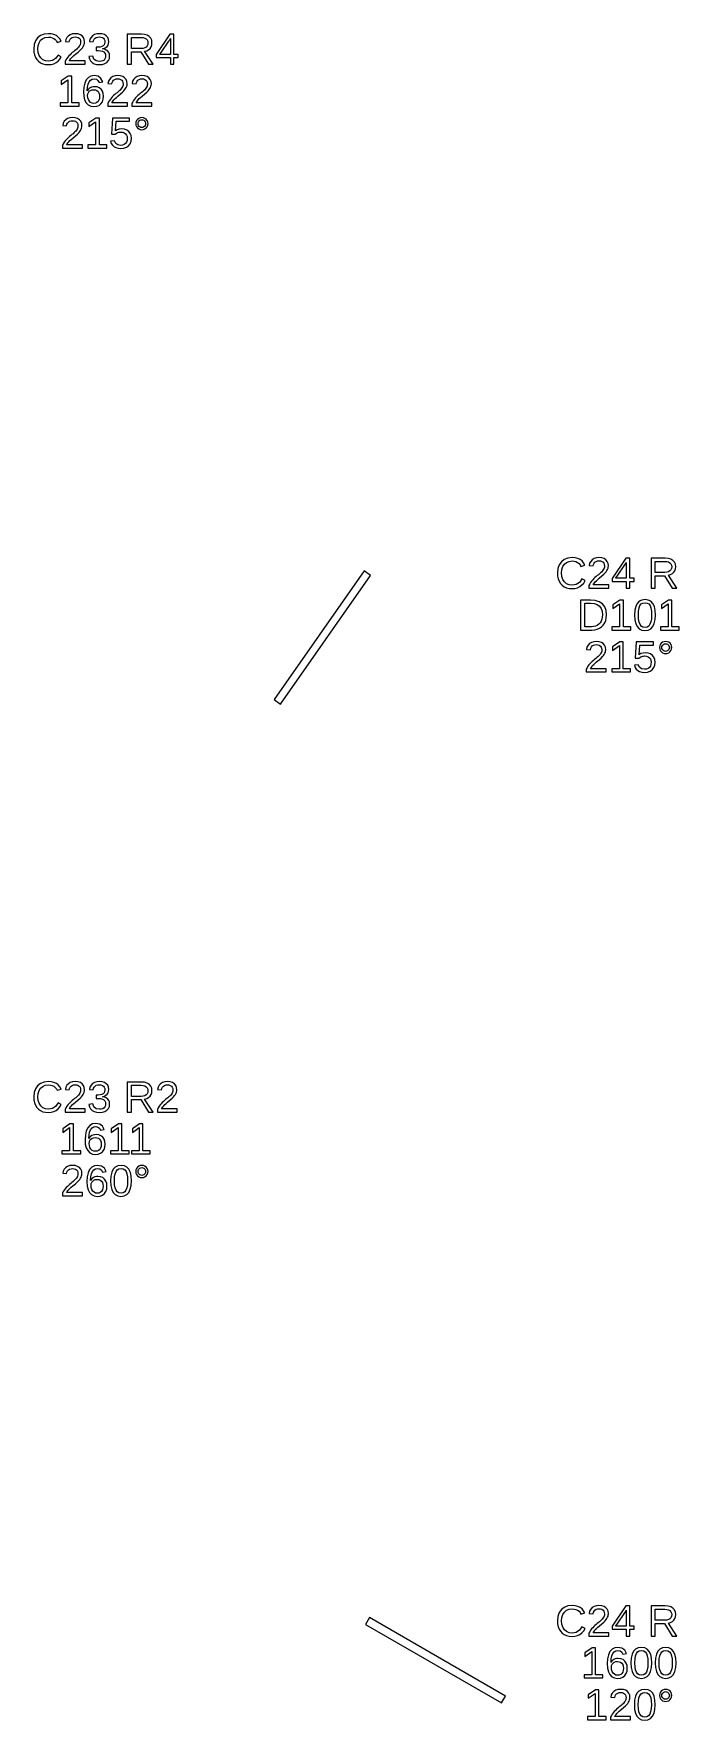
# Model space of a CAD drawing. Extents: x 195 to 2890, y 70 to 1529.
# Drawn here: x 2460.3 to 2583.6, y 81.1 to 402.9 of the extents above; entities that cross this region are included whole.
import ezdxf

# ---------------------------------------------------------------- set-up
doc = ezdxf.new("R2010")
doc.units = 0
doc.layers.get('0').update_dxf_attribs({"linetype": 'CONTINUOUS'})

msp = doc.modelspace()

# ---------------------------------------------------------------- linework, layer by layer
for points in [[(2463.63, 397.093), (2464.13, 397.222), (2464.58, 397.437), (2464.97, 397.734), (2465.3, 398.109), (2465.57, 398.564), (2464.94, 398.881), (2464.47, 398.219), (2463.86, 397.821), (2463.13, 397.689), (2462.54, 397.76), (2462.05, 397.974), (2461.64, 398.33), (2461.33, 398.803), (2461.15, 399.368), (2461.08, 400.024), (2461.14, 400.685), (2461.32, 401.244), (2461.61, 401.703), (2462.01, 402.043), (2462.51, 402.247), (2463.09, 402.315), (2463.48, 402.286), (2463.83, 402.198), (2464.14, 402.051), (2464.41, 401.848), (2464.62, 401.593), (2464.78, 401.286), (2465.52, 401.53), (2465.29, 401.961), (2464.99, 402.315), (2464.62, 402.592), (2464.17, 402.791), (2463.66, 402.91), (2463.09, 402.95), (2462.28, 402.863), (2461.59, 402.604), (2461.04, 402.173), (2460.62, 401.589), (2460.38, 400.873), (2460.3, 400.024), (2460.33, 399.441), (2460.44, 398.913), (2460.63, 398.44), (2460.88, 398.028), (2461.2, 397.685), (2461.59, 397.41), (2462.04, 397.21), (2462.54, 397.09), (2463.09, 397.05)], [(2470.11, 397.754), (2467.12, 397.754), (2467.21, 397.946), (2467.35, 398.144), (2467.51, 398.346), (2467.72, 398.559), (2467.97, 398.789), (2468.26, 399.036), (2468.76, 399.457), (2469.15, 399.797), (2469.41, 400.057), (2469.59, 400.277), (2469.75, 400.496), (2469.86, 400.716), (2469.95, 400.936), (2470, 401.157), (2470.02, 401.379), (2469.96, 401.843), (2469.81, 402.23), (2469.55, 402.541), (2469.2, 402.768), (2468.75, 402.904), (2468.22, 402.95), (2467.72, 402.905), (2467.29, 402.769), (2466.93, 402.543), (2466.64, 402.24), (2466.44, 401.876), (2466.34, 401.448), (2467.09, 401.379), (2467.15, 401.663), (2467.27, 401.901), (2467.45, 402.093), (2467.67, 402.235), (2467.92, 402.319), (2468.22, 402.348), (2468.52, 402.319), (2468.78, 402.232), (2468.99, 402.087), (2469.14, 401.89), (2469.23, 401.646), (2469.26, 401.355), (2469.25, 401.13), (2469.19, 400.921), (2469.1, 400.728), (2468.98, 400.547), (2468.84, 400.37), (2468.68, 400.199), (2468.5, 400.031), (2468.31, 399.863), (2468.1, 399.695), (2467.88, 399.522), (2467.66, 399.34), (2467.44, 399.148), (2467.23, 398.943), (2467.02, 398.724), (2466.82, 398.488), (2466.63, 398.233), (2466.46, 397.953), (2466.31, 397.648), (2466.31, 397.132), (2470.11, 397.132)], [(2473.42, 397.099), (2473.9, 397.244), (2474.29, 397.486), (2474.57, 397.816), (2474.74, 398.225), (2474.79, 398.714), (2474.75, 399.06), (2474.63, 399.363), (2474.44, 399.626), (2474.16, 399.835), (2473.83, 399.978), (2473.43, 400.057), (2473.43, 400.073), (2473.79, 400.179), (2474.09, 400.335), (2474.33, 400.539), (2474.5, 400.791), (2474.6, 401.089), (2474.63, 401.432), (2474.58, 401.875), (2474.42, 402.247), (2474.16, 402.549), (2473.8, 402.772), (2473.35, 402.905), (2472.82, 402.95), (2472.32, 402.906), (2471.89, 402.774), (2471.52, 402.555), (2471.24, 402.258), (2471.04, 401.892), (2470.94, 401.457), (2471.68, 401.4), (2471.74, 401.678), (2471.85, 401.911), (2472.02, 402.099), (2472.24, 402.237), (2472.51, 402.32), (2472.81, 402.348), (2473.13, 402.318), (2473.4, 402.229), (2473.61, 402.081), (2473.76, 401.882), (2473.85, 401.64), (2473.88, 401.355), (2473.84, 401.068), (2473.73, 400.826), (2473.55, 400.629), (2473.3, 400.483), (2472.99, 400.395), (2472.62, 400.366), (2472.22, 400.366), (2472.22, 399.731), (2472.63, 399.731), (2473.05, 399.702), (2473.4, 399.615), (2473.67, 399.469), (2473.87, 399.271), (2473.99, 399.028), (2474.03, 398.739), (2474, 398.41), (2473.89, 398.14), (2473.72, 397.929), (2473.48, 397.778), (2473.19, 397.687), (2472.85, 397.656), (2472.22, 397.769), (2471.8, 398.108), (2471.6, 398.674), (2470.84, 398.604), (2470.95, 398.134), (2471.16, 397.746), (2471.46, 397.443), (2471.84, 397.225), (2472.31, 397.094), (2472.85, 397.05)], [(2478.94, 399.512), (2480.72, 399.512), (2482.21, 397.132), (2483.11, 397.132), (2481.48, 399.601), (2481.88, 399.713), (2482.23, 399.896), (2482.51, 400.151), (2482.71, 400.463), (2482.84, 400.821), (2482.88, 401.225), (2482.82, 401.702), (2482.64, 402.104), (2482.35, 402.431), (2481.95, 402.672), (2481.45, 402.816), (2480.86, 402.864), (2478.16, 402.864), (2478.16, 397.132), (2478.94, 397.132)], [(2487.08, 398.429), (2487.88, 398.429), (2487.88, 399.007), (2487.08, 399.007), (2487.08, 402.864), (2486.31, 402.864), (2483.68, 398.999), (2483.68, 398.429), (2486.39, 398.429), (2486.39, 397.132), (2487.08, 397.132)], [(2478.94, 400.126), (2478.94, 402.242), (2480.78, 402.242), (2481.17, 402.213), (2481.5, 402.125), (2481.76, 401.979), (2481.95, 401.778), (2482.06, 401.524), (2482.1, 401.217), (2482.06, 400.898), (2481.95, 400.63), (2481.76, 400.413), (2481.51, 400.254), (2481.19, 400.158), (2480.81, 400.126)], [(2484.36, 399.007), (2484.42, 399.089), (2484.64, 399.39), (2486.11, 401.554), (2486.15, 401.618), (2486.21, 401.708), (2486.27, 401.823), (2486.33, 401.932), (2486.37, 402.004), (2486.39, 402.038), (2486.39, 399.007)], [(2468.96, 389.754), (2467.56, 389.754), (2467.56, 394.864), (2466.89, 394.864), (2465.53, 393.933), (2465.53, 393.241), (2466.83, 394.165), (2466.83, 389.754), (2465.37, 389.754), (2465.37, 389.132), (2468.96, 389.132)], [(2472.32, 389.108), (2472.77, 389.283), (2473.14, 389.575), (2473.41, 389.967), (2473.58, 390.445), (2473.63, 391.007), (2473.58, 391.528), (2473.43, 391.973), (2473.17, 392.342), (2472.82, 392.618), (2472.4, 392.783), (2471.91, 392.838), (2471.61, 392.817), (2471.33, 392.752), (2471.08, 392.645), (2470.86, 392.496), (2470.67, 392.309), (2470.52, 392.081), (2470.56, 392.761), (2470.67, 393.325), (2470.86, 393.772), (2471.12, 394.096), (2471.44, 394.291), (2471.83, 394.356), (2472.26, 394.278), (2472.57, 394.045), (2472.78, 393.656), (2473.47, 393.782), (2473.14, 394.431), (2472.6, 394.82), (2471.84, 394.95), (2471.23, 394.861), (2470.73, 394.595), (2470.32, 394.152), (2470.03, 393.544), (2469.85, 392.782), (2469.79, 391.866), (2469.85, 391.022), (2470.02, 390.323), (2470.3, 389.77), (2470.69, 389.37), (2471.19, 389.13), (2471.78, 389.05)], [(2478.22, 389.754), (2475.22, 389.754), (2475.32, 389.946), (2475.46, 390.144), (2475.62, 390.346), (2475.83, 390.559), (2476.08, 390.789), (2476.37, 391.036), (2476.87, 391.457), (2477.26, 391.797), (2477.52, 392.057), (2477.7, 392.277), (2477.85, 392.496), (2477.97, 392.716), (2478.06, 392.936), (2478.11, 393.157), (2478.13, 393.379), (2478.07, 393.843), (2477.92, 394.23), (2477.66, 394.541), (2477.3, 394.768), (2476.86, 394.904), (2476.33, 394.95), (2475.83, 394.905), (2475.4, 394.769), (2475.04, 394.543), (2474.75, 394.24), (2474.55, 393.876), (2474.45, 393.448), (2475.2, 393.379), (2475.26, 393.663), (2475.38, 393.901), (2475.56, 394.093), (2475.78, 394.235), (2476.03, 394.319), (2476.33, 394.348), (2476.63, 394.319), (2476.89, 394.232), (2477.1, 394.087), (2477.25, 393.89), (2477.34, 393.646), (2477.37, 393.355), (2477.36, 393.13), (2477.3, 392.921), (2477.21, 392.728), (2477.09, 392.547), (2476.95, 392.37), (2476.79, 392.199), (2476.61, 392.031), (2476.42, 391.863), (2476.21, 391.695), (2475.99, 391.522), (2475.77, 391.34), (2475.55, 391.148), (2475.34, 390.943), (2475.13, 390.724), (2474.93, 390.488), (2474.74, 390.233), (2474.57, 389.953), (2474.42, 389.648), (2474.42, 389.132), (2478.22, 389.132)], [(2482.85, 389.754), (2479.86, 389.754), (2479.96, 389.946), (2480.09, 390.144), (2480.26, 390.346), (2480.46, 390.559), (2480.71, 390.789), (2481, 391.036), (2481.51, 391.457), (2481.89, 391.797), (2482.15, 392.057), (2482.34, 392.277), (2482.49, 392.496), (2482.61, 392.716), (2482.69, 392.936), (2482.74, 393.157), (2482.76, 393.379), (2482.71, 393.843), (2482.55, 394.23), (2482.29, 394.541), (2481.94, 394.768), (2481.5, 394.904), (2480.96, 394.95), (2480.47, 394.905), (2480.04, 394.769), (2479.67, 394.543), (2479.38, 394.24), (2479.19, 393.876), (2479.09, 393.448), (2479.83, 393.379), (2479.9, 393.663), (2480.02, 393.901), (2480.19, 394.093), (2480.41, 394.235), (2480.67, 394.319), (2480.96, 394.348), (2481.27, 394.319), (2481.52, 394.232), (2481.73, 394.087), (2481.88, 393.89), (2481.98, 393.646), (2482.01, 393.355), (2481.99, 393.13), (2481.94, 392.921), (2481.85, 392.728), (2481.73, 392.547), (2481.59, 392.37), (2481.43, 392.199), (2481.25, 392.031), (2481.05, 391.863), (2480.84, 391.695), (2480.63, 391.522), (2480.41, 391.34), (2480.19, 391.148), (2479.97, 390.943), (2479.76, 390.724), (2479.56, 390.488), (2479.37, 390.233), (2479.2, 389.953), (2479.05, 389.648), (2479.05, 389.132), (2482.85, 389.132)], [(2471.44, 389.687), (2471.16, 389.828), (2470.92, 390.063), (2470.74, 390.372), (2470.63, 390.734), (2470.59, 391.15), (2470.63, 391.474), (2470.73, 391.749), (2470.91, 391.974), (2471.14, 392.14), (2471.41, 392.239), (2471.73, 392.273), (2472.07, 392.235), (2472.35, 392.122), (2472.58, 391.935), (2472.75, 391.678), (2472.86, 391.358), (2472.89, 390.975), (2472.86, 390.589), (2472.76, 390.263), (2472.59, 389.996), (2472.36, 389.798), (2472.09, 389.68), (2471.76, 389.64)], [(2469.6, 381.754), (2466.61, 381.754), (2466.71, 381.946), (2466.84, 382.144), (2467.01, 382.346), (2467.21, 382.559), (2467.46, 382.789), (2467.75, 383.036), (2468.26, 383.457), (2468.64, 383.797), (2468.9, 384.057), (2469.09, 384.277), (2469.24, 384.496), (2469.36, 384.716), (2469.44, 384.936), (2469.49, 385.157), (2469.51, 385.379), (2469.46, 385.843), (2469.3, 386.23), (2469.04, 386.541), (2468.69, 386.768), (2468.24, 386.904), (2467.71, 386.95), (2467.21, 386.905), (2466.78, 386.769), (2466.42, 386.543), (2466.13, 386.24), (2465.93, 385.876), (2465.83, 385.448), (2466.58, 385.379), (2466.65, 385.663), (2466.76, 385.901), (2466.94, 386.093), (2467.16, 386.235), (2467.42, 386.319), (2467.71, 386.348), (2468.01, 386.319), (2468.27, 386.232), (2468.48, 386.087), (2468.63, 385.89), (2468.72, 385.646), (2468.75, 385.355), (2468.74, 385.13), (2468.68, 384.921), (2468.59, 384.728), (2468.48, 384.547), (2468.34, 384.37), (2468.17, 384.199), (2467.99, 384.031), (2467.8, 383.863), (2467.59, 383.695), (2467.37, 383.522), (2467.16, 383.34), (2466.94, 383.148), (2466.72, 382.943), (2466.51, 382.724), (2466.31, 382.488), (2466.12, 382.233), (2465.95, 381.953), (2465.8, 381.648), (2465.8, 381.132), (2469.6, 381.132)], [(2474.24, 381.754), (2472.85, 381.754), (2472.85, 386.864), (2472.17, 386.864), (2470.82, 385.933), (2470.82, 385.241), (2472.11, 386.165), (2472.11, 381.754), (2470.65, 381.754), (2470.65, 381.132), (2474.24, 381.132)], [(2477.49, 381.108), (2477.99, 381.282), (2478.4, 381.571), (2478.7, 381.961), (2478.88, 382.437), (2478.94, 382.999), (2478.88, 383.497), (2478.71, 383.929), (2478.43, 384.293), (2478.06, 384.569), (2477.61, 384.734), (2477.08, 384.789), (2476.64, 384.749), (2476.24, 384.627), (2475.9, 384.423), (2476.01, 386.242), (2478.6, 386.242), (2478.6, 386.864), (2475.34, 386.864), (2475.15, 383.78), (2475.87, 383.78), (2476.04, 383.915), (2476.21, 384.021), (2476.38, 384.098), (2476.56, 384.15), (2476.74, 384.181), (2476.93, 384.191), (2477.29, 384.154), (2477.59, 384.043), (2477.84, 383.858), (2478.03, 383.612), (2478.14, 383.321), (2478.17, 382.983), (2478.14, 382.597), (2478.03, 382.271), (2477.84, 382.004), (2477.59, 381.806), (2477.28, 381.688), (2476.92, 381.648), (2476.36, 381.743), (2475.96, 382.026), (2475.73, 382.499), (2474.98, 382.413), (2475.11, 382.006), (2475.32, 381.668), (2475.61, 381.4), (2475.97, 381.206), (2476.4, 381.089), (2476.9, 381.05)], [(2481.25, 384.668), (2481.53, 384.781), (2481.77, 384.968), (2481.96, 385.21), (2482.08, 385.484), (2482.12, 385.79), (2482.08, 386.097), (2481.97, 386.371), (2481.78, 386.612), (2481.53, 386.8), (2481.26, 386.912), (2480.95, 386.95), (2480.64, 386.912), (2480.36, 386.798), (2480.12, 386.608), (2479.93, 386.365), (2479.82, 386.093), (2479.78, 385.79), (2479.82, 385.488), (2479.93, 385.215), (2480.13, 384.972), (2480.37, 384.783), (2480.64, 384.669), (2480.95, 384.631)], [(2480.76, 385.082), (2480.59, 385.154), (2480.44, 385.274), (2480.32, 385.427), (2480.25, 385.599), (2480.23, 385.79), (2480.25, 385.981), (2480.32, 386.154), (2480.44, 386.307), (2480.59, 386.427), (2480.76, 386.499), (2480.95, 386.523), (2481.14, 386.499), (2481.31, 386.429), (2481.46, 386.311), (2481.58, 386.159), (2481.65, 385.986), (2481.67, 385.79), (2481.65, 385.597), (2481.58, 385.424), (2481.46, 385.271), (2481.31, 385.153), (2481.14, 385.082), (2480.95, 385.058)], [(2563.63, 297.093), (2564.13, 297.222), (2564.58, 297.437), (2564.97, 297.734), (2565.3, 298.109), (2565.57, 298.564), (2564.94, 298.881), (2564.47, 298.219), (2563.86, 297.821), (2563.13, 297.689), (2562.54, 297.76), (2562.05, 297.974), (2561.64, 298.33), (2561.33, 298.803), (2561.15, 299.368), (2561.08, 300.024), (2561.14, 300.685), (2561.32, 301.244), (2561.61, 301.703), (2562.01, 302.043), (2562.51, 302.247), (2563.09, 302.315), (2563.48, 302.286), (2563.83, 302.198), (2564.14, 302.051), (2564.41, 301.848), (2564.62, 301.593), (2564.78, 301.286), (2565.52, 301.53), (2565.29, 301.961), (2564.99, 302.315), (2564.62, 302.592), (2564.17, 302.791), (2563.66, 302.91), (2563.09, 302.95), (2562.28, 302.863), (2561.59, 302.604), (2561.04, 302.173), (2560.62, 301.589), (2560.38, 300.873), (2560.3, 300.024), (2560.33, 299.441), (2560.44, 298.913), (2560.63, 298.44), (2560.88, 298.028), (2561.2, 297.685), (2561.59, 297.41), (2562.04, 297.21), (2562.54, 297.09), (2563.09, 297.05)], [(2570.11, 297.754), (2567.12, 297.754), (2567.21, 297.946), (2567.35, 298.144), (2567.51, 298.346), (2567.72, 298.559), (2567.97, 298.789), (2568.26, 299.036), (2568.76, 299.457), (2569.15, 299.797), (2569.41, 300.057), (2569.59, 300.277), (2569.75, 300.496), (2569.86, 300.716), (2569.95, 300.936), (2570, 301.157), (2570.02, 301.379), (2569.96, 301.843), (2569.81, 302.23), (2569.55, 302.541), (2569.2, 302.768), (2568.75, 302.904), (2568.22, 302.95), (2567.72, 302.905), (2567.29, 302.769), (2566.93, 302.543), (2566.64, 302.24), (2566.44, 301.876), (2566.34, 301.448), (2567.09, 301.379), (2567.15, 301.663), (2567.27, 301.901), (2567.45, 302.093), (2567.67, 302.235), (2567.92, 302.319), (2568.22, 302.348), (2568.52, 302.319), (2568.78, 302.232), (2568.99, 302.087), (2569.14, 301.89), (2569.23, 301.646), (2569.26, 301.355), (2569.25, 301.13), (2569.19, 300.921), (2569.1, 300.728), (2568.98, 300.547), (2568.84, 300.37), (2568.68, 300.199), (2568.5, 300.031), (2568.31, 299.863), (2568.1, 299.695), (2567.88, 299.522), (2567.66, 299.34), (2567.44, 299.148), (2567.23, 298.943), (2567.02, 298.724), (2566.82, 298.488), (2566.63, 298.233), (2566.46, 297.953), (2566.31, 297.648), (2566.31, 297.132), (2570.11, 297.132)], [(2574.11, 298.429), (2574.92, 298.429), (2574.92, 299.007), (2574.11, 299.007), (2574.11, 302.864), (2573.34, 302.864), (2570.72, 298.999), (2570.72, 298.429), (2573.42, 298.429), (2573.42, 297.132), (2574.11, 297.132)], [(2578.94, 299.512), (2580.72, 299.512), (2582.21, 297.132), (2583.11, 297.132), (2581.48, 299.601), (2581.88, 299.713), (2582.23, 299.896), (2582.51, 300.151), (2582.71, 300.463), (2582.84, 300.821), (2582.88, 301.225), (2582.82, 301.702), (2582.64, 302.104), (2582.35, 302.431), (2581.95, 302.672), (2581.45, 302.816), (2580.86, 302.864), (2578.16, 302.864), (2578.16, 297.132), (2578.94, 297.132)], [(2524.61, 299.57), (2523.39, 300.43), (2506.18, 275.856), (2507.41, 274.995)], [(2571.39, 299.007), (2571.46, 299.089), (2571.68, 299.39), (2573.15, 301.554), (2573.19, 301.618), (2573.24, 301.708), (2573.3, 301.823), (2573.36, 301.932), (2573.4, 302.004), (2573.42, 302.038), (2573.42, 299.007)], [(2578.94, 300.126), (2578.94, 302.242), (2580.78, 302.242), (2581.17, 302.213), (2581.5, 302.125), (2581.76, 301.979), (2581.95, 301.778), (2582.06, 301.524), (2582.1, 301.217), (2582.06, 300.898), (2581.95, 300.63), (2581.76, 300.413), (2581.51, 300.254), (2581.19, 300.158), (2580.81, 300.126)], [(2567.4, 289.171), (2567.89, 289.289), (2568.33, 289.485), (2568.72, 289.756), (2569.05, 290.096), (2569.31, 290.505), (2569.5, 290.973), (2569.62, 291.49), (2569.66, 292.057), (2569.57, 292.886), (2569.31, 293.579), (2568.87, 294.134), (2568.27, 294.54), (2567.52, 294.783), (2566.62, 294.864), (2564.72, 294.864), (2564.72, 289.132), (2566.87, 289.132)], [(2565.5, 289.754), (2565.5, 294.242), (2566.6, 294.242), (2567.28, 294.18), (2567.85, 293.993), (2568.29, 293.682), (2568.62, 293.253), (2568.81, 292.711), (2568.88, 292.057), (2568.85, 291.606), (2568.76, 291.196), (2568.62, 290.828), (2568.43, 290.508), (2568.18, 290.242), (2567.89, 290.031), (2567.55, 289.877), (2567.18, 289.785), (2566.78, 289.754)], [(2574.28, 289.754), (2572.89, 289.754), (2572.89, 294.864), (2572.21, 294.864), (2570.86, 293.933), (2570.86, 293.241), (2572.15, 294.165), (2572.15, 289.754), (2570.69, 289.754), (2570.69, 289.132), (2574.28, 289.132)], [(2577.6, 289.134), (2578.1, 289.387), (2578.49, 289.807), (2578.78, 290.387), (2578.94, 291.118), (2579, 292), (2578.95, 292.894), (2578.79, 293.629), (2578.52, 294.205), (2578.14, 294.619), (2577.64, 294.867), (2577.02, 294.95), (2576.39, 294.868), (2575.88, 294.623), (2575.5, 294.213), (2575.23, 293.64), (2575.07, 292.902), (2575.02, 292), (2575.07, 291.114), (2575.24, 290.382), (2575.51, 289.803), (2575.9, 289.385), (2576.39, 289.134), (2577, 289.05)], [(2576.61, 289.711), (2576.3, 289.9), (2576.06, 290.214), (2575.89, 290.664), (2575.79, 291.259), (2575.76, 292), (2575.79, 292.759), (2575.89, 293.362), (2576.05, 293.806), (2576.29, 294.112), (2576.62, 294.295), (2577.02, 294.356), (2577.42, 294.294), (2577.74, 294.108), (2577.97, 293.798), (2578.13, 293.351), (2578.22, 292.751), (2578.26, 292), (2578.22, 291.271), (2578.12, 290.68), (2577.95, 290.226), (2577.72, 289.905), (2577.4, 289.712), (2577.01, 289.648)], [(2583.55, 289.754), (2582.16, 289.754), (2582.16, 294.864), (2581.48, 294.864), (2580.13, 293.933), (2580.13, 293.241), (2581.42, 294.165), (2581.42, 289.754), (2579.96, 289.754), (2579.96, 289.132), (2583.55, 289.132)], [(2569.6, 281.754), (2566.61, 281.754), (2566.71, 281.946), (2566.84, 282.144), (2567.01, 282.346), (2567.21, 282.559), (2567.46, 282.789), (2567.75, 283.036), (2568.26, 283.457), (2568.64, 283.797), (2568.9, 284.057), (2569.09, 284.277), (2569.24, 284.496), (2569.36, 284.716), (2569.44, 284.936), (2569.49, 285.157), (2569.51, 285.379), (2569.46, 285.843), (2569.3, 286.23), (2569.04, 286.541), (2568.69, 286.768), (2568.24, 286.904), (2567.71, 286.95), (2567.21, 286.905), (2566.78, 286.769), (2566.42, 286.543), (2566.13, 286.24), (2565.93, 285.876), (2565.83, 285.448), (2566.58, 285.379), (2566.65, 285.663), (2566.76, 285.901), (2566.94, 286.093), (2567.16, 286.235), (2567.42, 286.319), (2567.71, 286.348), (2568.01, 286.319), (2568.27, 286.232), (2568.48, 286.087), (2568.63, 285.89), (2568.72, 285.646), (2568.75, 285.355), (2568.74, 285.13), (2568.68, 284.921), (2568.59, 284.728), (2568.48, 284.547), (2568.34, 284.37), (2568.17, 284.199), (2567.99, 284.031), (2567.8, 283.863), (2567.59, 283.695), (2567.37, 283.522), (2567.16, 283.34), (2566.94, 283.148), (2566.72, 282.943), (2566.51, 282.724), (2566.31, 282.488), (2566.12, 282.233), (2565.95, 281.953), (2565.8, 281.648), (2565.8, 281.132), (2569.6, 281.132)], [(2574.24, 281.754), (2572.85, 281.754), (2572.85, 286.864), (2572.17, 286.864), (2570.82, 285.933), (2570.82, 285.241), (2572.11, 286.165), (2572.11, 281.754), (2570.65, 281.754), (2570.65, 281.132), (2574.24, 281.132)], [(2577.49, 281.108), (2577.99, 281.282), (2578.4, 281.571), (2578.7, 281.961), (2578.88, 282.437), (2578.94, 282.999), (2578.88, 283.497), (2578.71, 283.929), (2578.43, 284.293), (2578.06, 284.569), (2577.61, 284.734), (2577.08, 284.789), (2576.64, 284.749), (2576.24, 284.627), (2575.9, 284.423), (2576.01, 286.242), (2578.6, 286.242), (2578.6, 286.864), (2575.34, 286.864), (2575.15, 283.78), (2575.87, 283.78), (2576.04, 283.915), (2576.21, 284.021), (2576.38, 284.098), (2576.56, 284.15), (2576.74, 284.181), (2576.93, 284.191), (2577.29, 284.154), (2577.59, 284.043), (2577.84, 283.858), (2578.03, 283.612), (2578.14, 283.321), (2578.17, 282.983), (2578.14, 282.597), (2578.03, 282.271), (2577.84, 282.004), (2577.59, 281.806), (2577.28, 281.688), (2576.92, 281.648), (2576.36, 281.743), (2575.96, 282.026), (2575.73, 282.499), (2574.98, 282.413), (2575.11, 282.006), (2575.32, 281.668), (2575.61, 281.4), (2575.97, 281.206), (2576.4, 281.089), (2576.9, 281.05)], [(2581.25, 284.668), (2581.53, 284.781), (2581.77, 284.968), (2581.96, 285.21), (2582.08, 285.484), (2582.12, 285.79), (2582.08, 286.097), (2581.97, 286.371), (2581.78, 286.612), (2581.53, 286.8), (2581.26, 286.912), (2580.95, 286.95), (2580.64, 286.912), (2580.36, 286.798), (2580.12, 286.608), (2579.93, 286.365), (2579.82, 286.093), (2579.78, 285.79), (2579.82, 285.488), (2579.93, 285.215), (2580.13, 284.972), (2580.37, 284.783), (2580.64, 284.669), (2580.95, 284.631)], [(2580.76, 285.082), (2580.59, 285.154), (2580.44, 285.274), (2580.32, 285.427), (2580.25, 285.599), (2580.23, 285.79), (2580.25, 285.981), (2580.32, 286.154), (2580.44, 286.307), (2580.59, 286.427), (2580.76, 286.499), (2580.95, 286.523), (2581.14, 286.499), (2581.31, 286.429), (2581.46, 286.311), (2581.58, 286.159), (2581.65, 285.986), (2581.67, 285.79), (2581.65, 285.597), (2581.58, 285.424), (2581.46, 285.271), (2581.31, 285.153), (2581.14, 285.082), (2580.95, 285.058)], [(2463.63, 197.093), (2464.13, 197.222), (2464.58, 197.437), (2464.97, 197.734), (2465.3, 198.109), (2465.57, 198.564), (2464.94, 198.881), (2464.47, 198.219), (2463.86, 197.821), (2463.13, 197.689), (2462.54, 197.76), (2462.05, 197.974), (2461.64, 198.33), (2461.33, 198.803), (2461.15, 199.368), (2461.08, 200.024), (2461.14, 200.685), (2461.32, 201.244), (2461.61, 201.703), (2462.01, 202.043), (2462.51, 202.247), (2463.09, 202.315), (2463.48, 202.286), (2463.83, 202.198), (2464.14, 202.051), (2464.41, 201.848), (2464.62, 201.593), (2464.78, 201.286), (2465.52, 201.53), (2465.29, 201.961), (2464.99, 202.315), (2464.62, 202.592), (2464.17, 202.791), (2463.66, 202.91), (2463.09, 202.95), (2462.28, 202.863), (2461.59, 202.604), (2461.04, 202.173), (2460.62, 201.589), (2460.38, 200.873), (2460.3, 200.024), (2460.33, 199.441), (2460.44, 198.913), (2460.63, 198.44), (2460.88, 198.028), (2461.2, 197.685), (2461.59, 197.41), (2462.04, 197.21), (2462.54, 197.09), (2463.09, 197.05)], [(2470.11, 197.754), (2467.12, 197.754), (2467.21, 197.946), (2467.35, 198.144), (2467.51, 198.346), (2467.72, 198.559), (2467.97, 198.789), (2468.26, 199.036), (2468.76, 199.457), (2469.15, 199.797), (2469.41, 200.057), (2469.59, 200.277), (2469.75, 200.496), (2469.86, 200.716), (2469.95, 200.936), (2470, 201.157), (2470.02, 201.379), (2469.96, 201.843), (2469.81, 202.23), (2469.55, 202.541), (2469.2, 202.768), (2468.75, 202.904), (2468.22, 202.95), (2467.72, 202.905), (2467.29, 202.769), (2466.93, 202.543), (2466.64, 202.24), (2466.44, 201.876), (2466.34, 201.448), (2467.09, 201.379), (2467.15, 201.663), (2467.27, 201.901), (2467.45, 202.093), (2467.67, 202.235), (2467.92, 202.319), (2468.22, 202.348), (2468.52, 202.319), (2468.78, 202.232), (2468.99, 202.087), (2469.14, 201.89), (2469.23, 201.646), (2469.26, 201.355), (2469.25, 201.13), (2469.19, 200.921), (2469.1, 200.728), (2468.98, 200.547), (2468.84, 200.37), (2468.68, 200.199), (2468.5, 200.031), (2468.31, 199.863), (2468.1, 199.695), (2467.88, 199.522), (2467.66, 199.34), (2467.44, 199.148), (2467.23, 198.943), (2467.02, 198.724), (2466.82, 198.488), (2466.63, 198.233), (2466.46, 197.953), (2466.31, 197.648), (2466.31, 197.132), (2470.11, 197.132)], [(2473.42, 197.099), (2473.9, 197.244), (2474.29, 197.486), (2474.57, 197.816), (2474.74, 198.225), (2474.79, 198.714), (2474.75, 199.06), (2474.63, 199.363), (2474.44, 199.626), (2474.16, 199.835), (2473.83, 199.978), (2473.43, 200.057), (2473.43, 200.073), (2473.79, 200.179), (2474.09, 200.335), (2474.33, 200.539), (2474.5, 200.791), (2474.6, 201.089), (2474.63, 201.432), (2474.58, 201.875), (2474.42, 202.247), (2474.16, 202.549), (2473.8, 202.772), (2473.35, 202.905), (2472.82, 202.95), (2472.32, 202.906), (2471.89, 202.774), (2471.52, 202.555), (2471.24, 202.258), (2471.04, 201.892), (2470.94, 201.457), (2471.68, 201.4), (2471.74, 201.678), (2471.85, 201.911), (2472.02, 202.099), (2472.24, 202.237), (2472.51, 202.32), (2472.81, 202.348), (2473.13, 202.318), (2473.4, 202.229), (2473.61, 202.081), (2473.76, 201.882), (2473.85, 201.64), (2473.88, 201.355), (2473.84, 201.068), (2473.73, 200.826), (2473.55, 200.629), (2473.3, 200.483), (2472.99, 200.395), (2472.62, 200.366), (2472.22, 200.366), (2472.22, 199.731), (2472.63, 199.731), (2473.05, 199.702), (2473.4, 199.615), (2473.67, 199.469), (2473.87, 199.271), (2473.99, 199.028), (2474.03, 198.739), (2474, 198.41), (2473.89, 198.14), (2473.72, 197.929), (2473.48, 197.778), (2473.19, 197.687), (2472.85, 197.656), (2472.22, 197.769), (2471.8, 198.108), (2471.6, 198.674), (2470.84, 198.604), (2470.95, 198.134), (2471.16, 197.746), (2471.46, 197.443), (2471.84, 197.225), (2472.31, 197.094), (2472.85, 197.05)], [(2478.94, 199.512), (2480.72, 199.512), (2482.21, 197.132), (2483.11, 197.132), (2481.48, 199.601), (2481.88, 199.713), (2482.23, 199.896), (2482.51, 200.151), (2482.71, 200.463), (2482.84, 200.821), (2482.88, 201.225), (2482.82, 201.702), (2482.64, 202.104), (2482.35, 202.431), (2481.95, 202.672), (2481.45, 202.816), (2480.86, 202.864), (2478.16, 202.864), (2478.16, 197.132), (2478.94, 197.132)], [(2487.71, 197.754), (2484.72, 197.754), (2484.82, 197.946), (2484.95, 198.144), (2485.12, 198.346), (2485.32, 198.559), (2485.57, 198.789), (2485.86, 199.036), (2486.37, 199.457), (2486.75, 199.797), (2487.01, 200.057), (2487.2, 200.277), (2487.35, 200.496), (2487.47, 200.716), (2487.55, 200.936), (2487.6, 201.157), (2487.62, 201.379), (2487.57, 201.843), (2487.41, 202.23), (2487.15, 202.541), (2486.8, 202.768), (2486.35, 202.904), (2485.82, 202.95), (2485.33, 202.905), (2484.9, 202.769), (2484.53, 202.543), (2484.24, 202.24), (2484.05, 201.876), (2483.94, 201.448), (2484.69, 201.379), (2484.76, 201.663), (2484.87, 201.901), (2485.05, 202.093), (2485.27, 202.235), (2485.53, 202.319), (2485.82, 202.348), (2486.12, 202.319), (2486.38, 202.232), (2486.59, 202.087), (2486.74, 201.89), (2486.84, 201.646), (2486.87, 201.355), (2486.85, 201.13), (2486.79, 200.921), (2486.71, 200.728), (2486.59, 200.547), (2486.45, 200.37), (2486.28, 200.199), (2486.1, 200.031), (2485.91, 199.863), (2485.7, 199.695), (2485.48, 199.522), (2485.27, 199.34), (2485.05, 199.148), (2484.83, 198.943), (2484.62, 198.724), (2484.42, 198.488), (2484.23, 198.233), (2484.06, 197.953), (2483.91, 197.648), (2483.91, 197.132), (2487.71, 197.132)], [(2478.94, 200.126), (2478.94, 202.242), (2480.78, 202.242), (2481.17, 202.213), (2481.5, 202.125), (2481.76, 201.979), (2481.95, 201.778), (2482.06, 201.524), (2482.1, 201.217), (2482.06, 200.898), (2481.95, 200.63), (2481.76, 200.413), (2481.51, 200.254), (2481.19, 200.158), (2480.81, 200.126)], [(2469.27, 189.754), (2467.87, 189.754), (2467.87, 194.864), (2467.2, 194.864), (2465.84, 193.933), (2465.84, 193.241), (2467.14, 194.165), (2467.14, 189.754), (2465.67, 189.754), (2465.67, 189.132), (2469.27, 189.132)], [(2472.63, 189.108), (2473.08, 189.283), (2473.45, 189.575), (2473.72, 189.967), (2473.89, 190.445), (2473.94, 191.007), (2473.89, 191.528), (2473.74, 191.973), (2473.48, 192.342), (2473.13, 192.618), (2472.71, 192.783), (2472.22, 192.838), (2471.92, 192.817), (2471.64, 192.752), (2471.39, 192.645), (2471.16, 192.496), (2470.98, 192.309), (2470.83, 192.081), (2470.86, 192.761), (2470.98, 193.325), (2471.17, 193.772), (2471.43, 194.096), (2471.75, 194.291), (2472.14, 194.356), (2472.57, 194.278), (2472.88, 194.045), (2473.08, 193.656), (2473.78, 193.782), (2473.45, 194.431), (2472.91, 194.82), (2472.15, 194.95), (2471.54, 194.861), (2471.04, 194.595), (2470.63, 194.152), (2470.33, 193.544), (2470.16, 192.782), (2470.1, 191.866), (2470.15, 191.022), (2470.33, 190.323), (2470.61, 189.77), (2471, 189.37), (2471.5, 189.13), (2472.09, 189.05)], [(2478.54, 189.754), (2477.14, 189.754), (2477.14, 194.864), (2476.47, 194.864), (2475.11, 193.933), (2475.11, 193.241), (2476.4, 194.165), (2476.4, 189.754), (2474.94, 189.754), (2474.94, 189.132), (2478.54, 189.132)], [(2482.55, 189.754), (2481.16, 189.754), (2481.16, 194.864), (2480.48, 194.864), (2479.13, 193.933), (2479.13, 193.241), (2480.42, 194.165), (2480.42, 189.754), (2478.96, 189.754), (2478.96, 189.132), (2482.55, 189.132)], [(2471.75, 189.687), (2471.47, 189.828), (2471.23, 190.063), (2471.04, 190.372), (2470.94, 190.734), (2470.9, 191.15), (2470.93, 191.474), (2471.04, 191.749), (2471.21, 191.974), (2471.45, 192.14), (2471.72, 192.239), (2472.04, 192.273), (2472.38, 192.235), (2472.66, 192.122), (2472.89, 191.935), (2473.06, 191.678), (2473.16, 191.358), (2473.2, 190.975), (2473.16, 190.589), (2473.06, 190.263), (2472.9, 189.996), (2472.67, 189.798), (2472.39, 189.68), (2472.07, 189.64)], [(2469.6, 181.754), (2466.61, 181.754), (2466.71, 181.946), (2466.84, 182.144), (2467.01, 182.346), (2467.21, 182.559), (2467.46, 182.789), (2467.75, 183.036), (2468.26, 183.457), (2468.64, 183.797), (2468.9, 184.057), (2469.09, 184.277), (2469.24, 184.496), (2469.36, 184.716), (2469.44, 184.936), (2469.49, 185.157), (2469.51, 185.379), (2469.46, 185.843), (2469.3, 186.23), (2469.04, 186.541), (2468.69, 186.768), (2468.24, 186.904), (2467.71, 186.95), (2467.21, 186.905), (2466.78, 186.769), (2466.42, 186.543), (2466.13, 186.24), (2465.93, 185.876), (2465.83, 185.448), (2466.58, 185.379), (2466.65, 185.663), (2466.76, 185.901), (2466.94, 186.093), (2467.16, 186.235), (2467.42, 186.319), (2467.71, 186.348), (2468.01, 186.319), (2468.27, 186.232), (2468.48, 186.087), (2468.63, 185.89), (2468.72, 185.646), (2468.75, 185.355), (2468.74, 185.13), (2468.68, 184.921), (2468.59, 184.728), (2468.48, 184.547), (2468.34, 184.37), (2468.17, 184.199), (2467.99, 184.031), (2467.8, 183.863), (2467.59, 183.695), (2467.37, 183.522), (2467.16, 183.34), (2466.94, 183.148), (2466.72, 182.943), (2466.51, 182.724), (2466.31, 182.488), (2466.12, 182.233), (2465.95, 181.953), (2465.8, 181.648), (2465.8, 181.132), (2469.6, 181.132)], [(2472.97, 181.108), (2473.42, 181.283), (2473.79, 181.575), (2474.07, 181.967), (2474.23, 182.445), (2474.28, 183.007), (2474.23, 183.528), (2474.08, 183.973), (2473.82, 184.342), (2473.47, 184.618), (2473.05, 184.783), (2472.56, 184.838), (2472.26, 184.817), (2471.98, 184.752), (2471.73, 184.645), (2471.51, 184.496), (2471.32, 184.309), (2471.17, 184.081), (2471.21, 184.761), (2471.32, 185.325), (2471.51, 185.772), (2471.77, 186.096), (2472.1, 186.291), (2472.48, 186.356), (2472.91, 186.278), (2473.23, 186.045), (2473.43, 185.656), (2474.13, 185.782), (2473.79, 186.431), (2473.25, 186.82), (2472.49, 186.95), (2471.88, 186.861), (2471.38, 186.595), (2470.97, 186.152), (2470.68, 185.544), (2470.5, 184.782), (2470.44, 183.866), (2470.5, 183.022), (2470.67, 182.323), (2470.95, 181.77), (2471.34, 181.37), (2471.84, 181.13), (2472.43, 181.05)], [(2477.56, 181.134), (2478.06, 181.387), (2478.45, 181.807), (2478.73, 182.387), (2478.9, 183.118), (2478.96, 184), (2478.91, 184.894), (2478.75, 185.629), (2478.48, 186.205), (2478.1, 186.619), (2477.6, 186.867), (2476.98, 186.95), (2476.35, 186.868), (2475.84, 186.623), (2475.46, 186.213), (2475.19, 185.64), (2475.03, 184.902), (2474.98, 184), (2475.03, 183.114), (2475.2, 182.382), (2475.47, 181.803), (2475.86, 181.385), (2476.35, 181.134), (2476.96, 181.05)], [(2481.25, 184.668), (2481.53, 184.781), (2481.77, 184.968), (2481.96, 185.21), (2482.08, 185.484), (2482.12, 185.79), (2482.08, 186.097), (2481.97, 186.371), (2481.78, 186.612), (2481.53, 186.8), (2481.26, 186.912), (2480.95, 186.95), (2480.64, 186.912), (2480.36, 186.798), (2480.12, 186.608), (2479.93, 186.365), (2479.82, 186.093), (2479.78, 185.79), (2479.82, 185.488), (2479.93, 185.215), (2480.13, 184.972), (2480.37, 184.783), (2480.64, 184.669), (2480.95, 184.631)], [(2472.09, 181.687), (2471.81, 181.828), (2471.57, 182.063), (2471.39, 182.372), (2471.28, 182.734), (2471.24, 183.15), (2471.28, 183.474), (2471.38, 183.749), (2471.56, 183.974), (2471.79, 184.14), (2472.06, 184.239), (2472.38, 184.273), (2472.72, 184.235), (2473, 184.122), (2473.23, 183.935), (2473.4, 183.678), (2473.51, 183.358), (2473.54, 182.975), (2473.51, 182.589), (2473.41, 182.263), (2473.24, 181.996), (2473.01, 181.798), (2472.74, 181.68), (2472.41, 181.64)], [(2476.57, 181.711), (2476.25, 181.9), (2476.02, 182.214), (2475.85, 182.664), (2475.75, 183.259), (2475.72, 184), (2475.75, 184.759), (2475.85, 185.362), (2476.01, 185.806), (2476.25, 186.112), (2476.57, 186.295), (2476.98, 186.356), (2477.38, 186.294), (2477.7, 186.108), (2477.93, 185.798), (2478.09, 185.351), (2478.18, 184.751), (2478.22, 184), (2478.18, 183.271), (2478.08, 182.68), (2477.91, 182.226), (2477.68, 181.905), (2477.36, 181.712), (2476.97, 181.648)], [(2480.76, 185.082), (2480.59, 185.154), (2480.44, 185.274), (2480.32, 185.427), (2480.25, 185.599), (2480.23, 185.79), (2480.25, 185.981), (2480.32, 186.154), (2480.44, 186.307), (2480.59, 186.427), (2480.76, 186.499), (2480.95, 186.523), (2481.14, 186.499), (2481.31, 186.429), (2481.46, 186.311), (2481.58, 186.159), (2481.65, 185.986), (2481.67, 185.79), (2481.65, 185.597), (2481.58, 185.424), (2481.46, 185.271), (2481.31, 185.153), (2481.14, 185.082), (2480.95, 185.058)], [(2550.36, 85.65), (2524.38, 100.65), (2523.62, 99.35), (2549.61, 84.35)], [(2563.63, 97.093), (2564.13, 97.222), (2564.58, 97.437), (2564.97, 97.734), (2565.3, 98.109), (2565.57, 98.564), (2564.94, 98.881), (2564.47, 98.219), (2563.86, 97.821), (2563.13, 97.689), (2562.54, 97.76), (2562.05, 97.974), (2561.64, 98.33), (2561.33, 98.803), (2561.15, 99.368), (2561.08, 100.024), (2561.14, 100.685), (2561.32, 101.244), (2561.61, 101.703), (2562.01, 102.043), (2562.51, 102.247), (2563.09, 102.315), (2563.48, 102.286), (2563.83, 102.198), (2564.14, 102.051), (2564.41, 101.848), (2564.62, 101.593), (2564.78, 101.286), (2565.52, 101.53), (2565.29, 101.961), (2564.99, 102.315), (2564.62, 102.592), (2564.17, 102.791), (2563.66, 102.91), (2563.09, 102.95), (2562.28, 102.863), (2561.59, 102.604), (2561.04, 102.173), (2560.62, 101.589), (2560.38, 100.873), (2560.3, 100.024), (2560.33, 99.442), (2560.44, 98.913), (2560.63, 98.44), (2560.88, 98.028), (2561.2, 97.685), (2561.59, 97.41), (2562.04, 97.21), (2562.54, 97.09), (2563.09, 97.05)], [(2570.11, 97.754), (2567.12, 97.754), (2567.21, 97.946), (2567.35, 98.144), (2567.51, 98.346), (2567.72, 98.559), (2567.97, 98.789), (2568.26, 99.036), (2568.76, 99.457), (2569.15, 99.797), (2569.41, 100.057), (2569.59, 100.277), (2569.75, 100.496), (2569.86, 100.716), (2569.95, 100.936), (2570, 101.157), (2570.02, 101.379), (2569.96, 101.843), (2569.81, 102.23), (2569.55, 102.541), (2569.2, 102.768), (2568.75, 102.904), (2568.22, 102.95), (2567.72, 102.905), (2567.29, 102.769), (2566.93, 102.543), (2566.64, 102.24), (2566.44, 101.876), (2566.34, 101.448), (2567.09, 101.379), (2567.15, 101.663), (2567.27, 101.901), (2567.45, 102.093), (2567.67, 102.235), (2567.92, 102.319), (2568.22, 102.348), (2568.52, 102.319), (2568.78, 102.232), (2568.99, 102.087), (2569.14, 101.89), (2569.23, 101.646), (2569.26, 101.355), (2569.25, 101.13), (2569.19, 100.921), (2569.1, 100.728), (2568.98, 100.547), (2568.84, 100.37), (2568.68, 100.199), (2568.5, 100.031), (2568.31, 99.863), (2568.1, 99.695), (2567.88, 99.522), (2567.66, 99.34), (2567.44, 99.148), (2567.23, 98.943), (2567.02, 98.724), (2566.82, 98.488), (2566.63, 98.233), (2566.46, 97.953), (2566.31, 97.648), (2566.31, 97.132), (2570.11, 97.132)], [(2574.11, 98.429), (2574.92, 98.429), (2574.92, 99.007), (2574.11, 99.007), (2574.11, 102.864), (2573.34, 102.864), (2570.72, 98.999), (2570.72, 98.429), (2573.42, 98.429), (2573.42, 97.132), (2574.11, 97.132)], [(2571.39, 99.007), (2571.46, 99.089), (2571.68, 99.39), (2573.15, 101.554), (2573.19, 101.618), (2573.24, 101.708), (2573.3, 101.823), (2573.36, 101.932), (2573.4, 102.004), (2573.42, 102.038), (2573.42, 99.007)], [(2578.94, 99.512), (2580.72, 99.512), (2582.21, 97.132), (2583.11, 97.132), (2581.48, 99.601), (2581.88, 99.713), (2582.23, 99.896), (2582.51, 100.151), (2582.71, 100.463), (2582.84, 100.821), (2582.88, 101.225), (2582.82, 101.702), (2582.64, 102.104), (2582.35, 102.431), (2581.95, 102.672), (2581.45, 102.816), (2580.86, 102.864), (2578.16, 102.864), (2578.16, 97.132), (2578.94, 97.132)], [(2578.94, 100.126), (2578.94, 102.242), (2580.78, 102.242), (2581.17, 102.213), (2581.5, 102.125), (2581.76, 101.979), (2581.95, 101.778), (2582.06, 101.524), (2582.1, 101.217), (2582.06, 100.898), (2581.95, 100.63), (2581.76, 100.413), (2581.51, 100.254), (2581.19, 100.158), (2580.81, 100.126)], [(2568.96, 89.754), (2567.56, 89.754), (2567.56, 94.864), (2566.89, 94.864), (2565.53, 93.933), (2565.53, 93.241), (2566.83, 94.165), (2566.83, 89.754), (2565.37, 89.754), (2565.37, 89.132), (2568.96, 89.132)], [(2572.32, 89.109), (2572.77, 89.283), (2573.14, 89.575), (2573.41, 89.967), (2573.58, 90.445), (2573.63, 91.007), (2573.58, 91.528), (2573.43, 91.973), (2573.17, 92.342), (2572.82, 92.618), (2572.4, 92.783), (2571.91, 92.838), (2571.61, 92.817), (2571.33, 92.752), (2571.08, 92.645), (2570.86, 92.496), (2570.67, 92.308), (2570.52, 92.081), (2570.56, 92.761), (2570.67, 93.325), (2570.86, 93.772), (2571.12, 94.096), (2571.44, 94.291), (2571.83, 94.356), (2572.26, 94.278), (2572.57, 94.045), (2572.78, 93.656), (2573.47, 93.782), (2573.14, 94.431), (2572.6, 94.82), (2571.84, 94.95), (2571.23, 94.861), (2570.73, 94.595), (2570.32, 94.152), (2570.03, 93.544), (2569.85, 92.782), (2569.79, 91.866), (2569.85, 91.022), (2570.02, 90.323), (2570.3, 89.77), (2570.69, 89.37), (2571.19, 89.13), (2571.78, 89.05)], [(2576.91, 89.134), (2577.41, 89.386), (2577.8, 89.807), (2578.08, 90.387), (2578.25, 91.118), (2578.31, 92), (2578.26, 92.894), (2578.09, 93.629), (2577.83, 94.205), (2577.45, 94.619), (2576.95, 94.867), (2576.33, 94.95), (2575.7, 94.868), (2575.19, 94.623), (2574.81, 94.213), (2574.54, 93.64), (2574.38, 92.902), (2574.33, 92), (2574.38, 91.114), (2574.55, 90.382), (2574.82, 89.803), (2575.21, 89.385), (2575.7, 89.134), (2576.31, 89.05)], [(2575.92, 89.711), (2575.6, 89.9), (2575.37, 90.214), (2575.2, 90.664), (2575.1, 91.259), (2575.07, 92), (2575.1, 92.76), (2575.2, 93.362), (2575.36, 93.806), (2575.6, 94.112), (2575.92, 94.295), (2576.33, 94.356), (2576.73, 94.294), (2577.04, 94.108), (2577.28, 93.798), (2577.44, 93.351), (2577.53, 92.751), (2577.56, 92), (2577.53, 91.271), (2577.43, 90.68), (2577.26, 90.226), (2577.02, 89.905), (2576.71, 89.712), (2576.32, 89.648)], [(2581.55, 89.134), (2582.05, 89.386), (2582.44, 89.807), (2582.72, 90.387), (2582.89, 91.118), (2582.94, 92), (2582.89, 92.894), (2582.73, 93.629), (2582.46, 94.205), (2582.08, 94.619), (2581.58, 94.867), (2580.97, 94.95), (2580.33, 94.868), (2579.83, 94.623), (2579.44, 94.213), (2579.17, 93.64), (2579.01, 92.902), (2578.96, 92), (2579.02, 91.114), (2579.18, 90.382), (2579.46, 89.803), (2579.84, 89.385), (2580.34, 89.134), (2580.94, 89.05)], [(2580.55, 89.711), (2580.24, 89.9), (2580, 90.214), (2579.83, 90.664), (2579.73, 91.259), (2579.7, 92), (2579.73, 92.76), (2579.83, 93.362), (2580, 93.806), (2580.23, 94.112), (2580.56, 94.295), (2580.97, 94.356), (2581.36, 94.294), (2581.68, 94.108), (2581.91, 93.798), (2582.07, 93.351), (2582.17, 92.751), (2582.2, 92), (2582.17, 91.271), (2582.07, 90.68), (2581.9, 90.226), (2581.66, 89.905), (2581.34, 89.712), (2580.95, 89.648)], [(2571.44, 89.687), (2571.16, 89.828), (2570.92, 90.063), (2570.74, 90.372), (2570.63, 90.734), (2570.59, 91.15), (2570.63, 91.474), (2570.73, 91.749), (2570.91, 91.974), (2571.14, 92.14), (2571.41, 92.239), (2571.73, 92.273), (2572.07, 92.235), (2572.35, 92.123), (2572.58, 91.935), (2572.75, 91.678), (2572.86, 91.358), (2572.89, 90.975), (2572.86, 90.589), (2572.76, 90.263), (2572.59, 89.996), (2572.36, 89.798), (2572.09, 89.68), (2571.76, 89.64)], [(2574.23, 81.754), (2571.24, 81.754), (2571.34, 81.946), (2571.47, 82.144), (2571.64, 82.346), (2571.85, 82.559), (2572.09, 82.789), (2572.38, 83.036), (2572.89, 83.457), (2573.27, 83.797), (2573.54, 84.057), (2573.72, 84.277), (2573.87, 84.496), (2573.99, 84.716), (2574.07, 84.936), (2574.13, 85.157), (2574.14, 85.379), (2574.09, 85.843), (2573.94, 86.23), (2573.68, 86.541), (2573.32, 86.768), (2572.88, 86.904), (2572.34, 86.95), (2571.85, 86.905), (2571.42, 86.769), (2571.05, 86.543), (2570.76, 86.24), (2570.57, 85.876), (2570.47, 85.448), (2571.22, 85.379), (2571.28, 85.663), (2571.4, 85.901), (2571.57, 86.093), (2571.79, 86.235), (2572.05, 86.319), (2572.34, 86.348), (2572.65, 86.319), (2572.9, 86.232), (2573.11, 86.087), (2573.27, 85.89), (2573.36, 85.646), (2573.39, 85.355), (2573.37, 85.13), (2573.32, 84.921), (2573.23, 84.728), (2573.11, 84.546), (2572.97, 84.37), (2572.81, 84.199), (2572.63, 84.031), (2572.43, 83.863), (2572.22, 83.695), (2572.01, 83.522), (2571.79, 83.34), (2571.57, 83.148), (2571.35, 82.943), (2571.14, 82.724), (2570.94, 82.488), (2570.75, 82.233), (2570.58, 81.953), (2570.44, 81.648), (2570.44, 81.132), (2574.23, 81.132)], [(2577.56, 81.134), (2578.06, 81.386), (2578.45, 81.807), (2578.73, 82.387), (2578.9, 83.118), (2578.96, 84), (2578.91, 84.894), (2578.75, 85.629), (2578.48, 86.205), (2578.1, 86.619), (2577.6, 86.867), (2576.98, 86.95), (2576.35, 86.868), (2575.84, 86.623), (2575.46, 86.213), (2575.19, 85.64), (2575.03, 84.902), (2574.98, 84), (2575.03, 83.114), (2575.2, 82.382), (2575.47, 81.803), (2575.86, 81.385), (2576.35, 81.134), (2576.96, 81.05)], [(2581.25, 84.668), (2581.53, 84.781), (2581.77, 84.968), (2581.96, 85.21), (2582.08, 85.484), (2582.12, 85.79), (2582.08, 86.097), (2581.97, 86.371), (2581.78, 86.612), (2581.53, 86.8), (2581.26, 86.912), (2580.95, 86.95), (2580.64, 86.912), (2580.36, 86.798), (2580.12, 86.608), (2579.93, 86.365), (2579.82, 86.093), (2579.78, 85.79), (2579.82, 85.488), (2579.93, 85.215), (2580.13, 84.972), (2580.37, 84.783), (2580.64, 84.669), (2580.95, 84.631)], [(2569.61, 81.754), (2568.21, 81.754), (2568.21, 86.864), (2567.54, 86.864), (2566.18, 85.933), (2566.18, 85.241), (2567.48, 86.165), (2567.48, 81.754), (2566.02, 81.754), (2566.02, 81.132), (2569.61, 81.132)], [(2576.57, 81.711), (2576.25, 81.9), (2576.02, 82.214), (2575.85, 82.664), (2575.75, 83.259), (2575.72, 84), (2575.75, 84.76), (2575.85, 85.362), (2576.01, 85.806), (2576.25, 86.112), (2576.57, 86.295), (2576.98, 86.356), (2577.38, 86.294), (2577.7, 86.108), (2577.93, 85.798), (2578.09, 85.351), (2578.18, 84.751), (2578.22, 84), (2578.18, 83.271), (2578.08, 82.68), (2577.91, 82.226), (2577.68, 81.905), (2577.36, 81.712), (2576.97, 81.648)], [(2580.76, 85.082), (2580.59, 85.154), (2580.44, 85.273), (2580.32, 85.427), (2580.25, 85.599), (2580.23, 85.79), (2580.25, 85.981), (2580.32, 86.154), (2580.44, 86.307), (2580.59, 86.427), (2580.76, 86.499), (2580.95, 86.523), (2581.14, 86.499), (2581.31, 86.429), (2581.46, 86.311), (2581.58, 86.159), (2581.65, 85.986), (2581.67, 85.79), (2581.65, 85.597), (2581.58, 85.424), (2581.46, 85.272), (2581.31, 85.153), (2581.14, 85.082), (2580.95, 85.058)]]:
    msp.add_lwpolyline(points, close=True)

doc.saveas('drawing.dxf')
